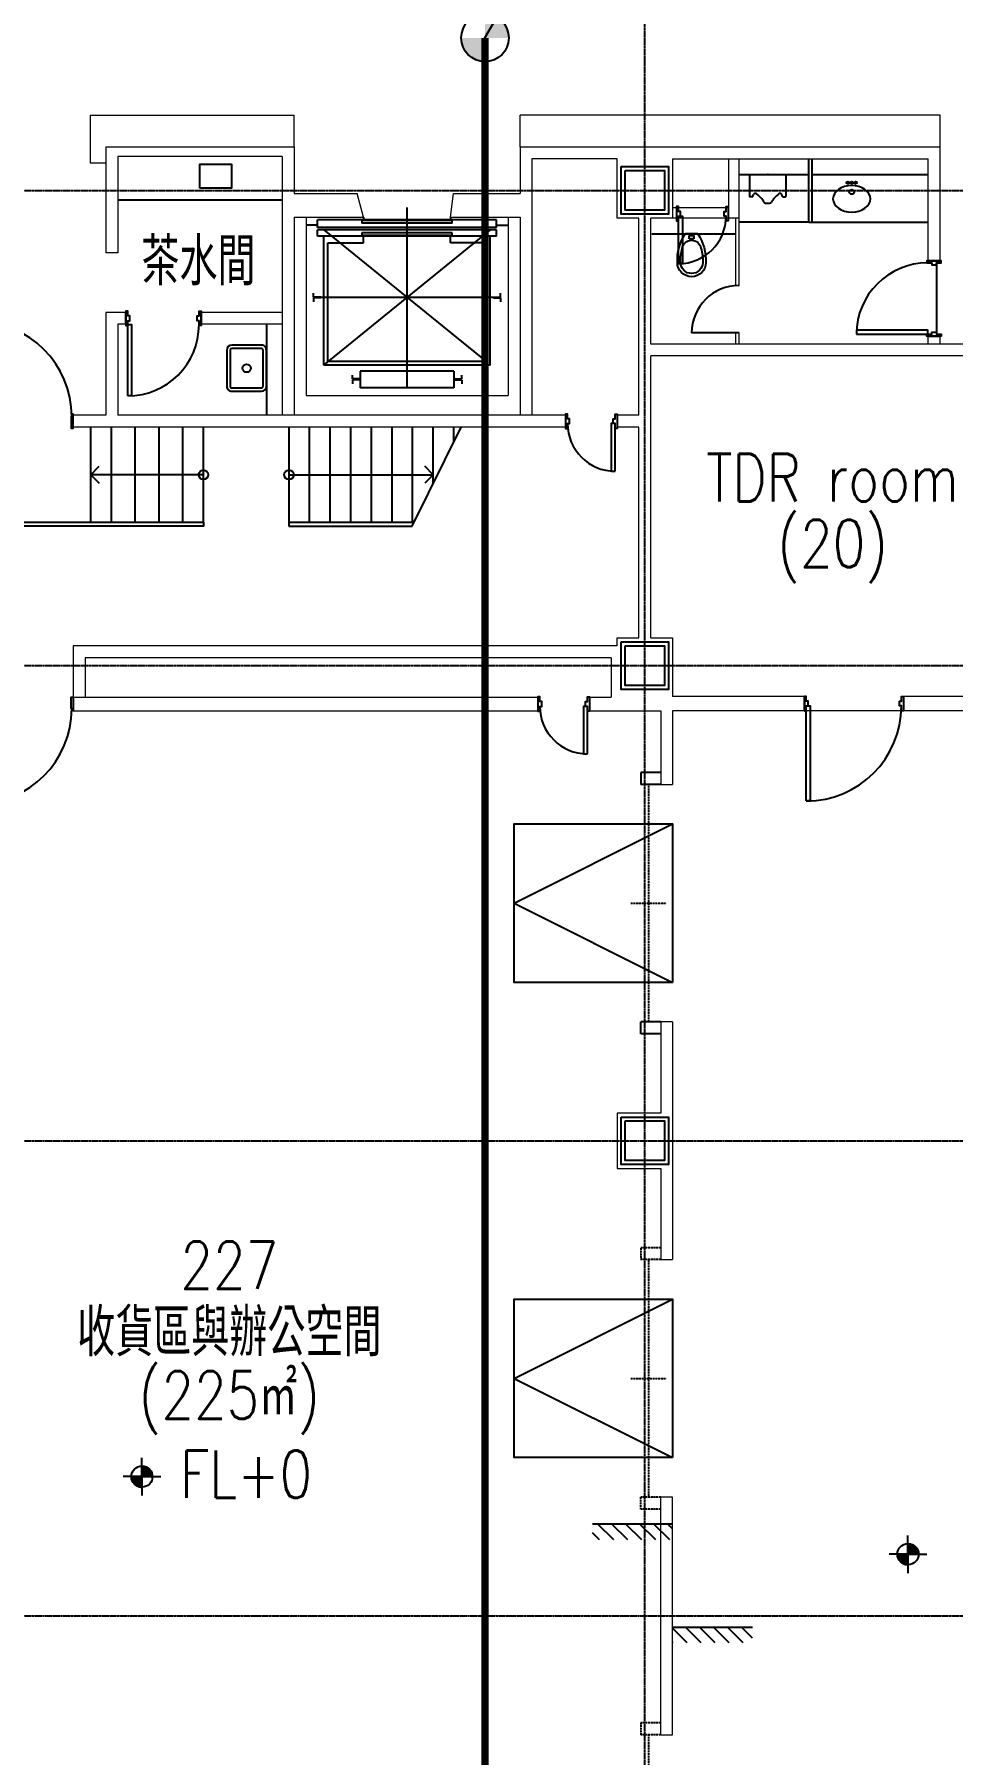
# Model space of a CAD drawing. Header units: millimetres. Extents: x -21841 to 195597, y -1659 to 112111.
# Drawn here: x 24490 to 25648, y 13775 to 15947 of the extents above; entities that cross this region are included whole.
import ezdxf
from ezdxf.enums import TextEntityAlignment as Align

# ---------------------------------------------------------------- set-up
doc = ezdxf.new("R2010")
doc.units = ezdxf.units.MM
doc.linetypes.add('X-N-FAB-L10$0$COL-CEN-LIN', pattern=[3.25, 2.5, -0.25, 0.25, -0.25])
doc.linetypes.add('X-N-FAB-L10$0$HIDDEN', pattern=[0.375, 0.25, -0.125])
for name, color, linetype in [('0-FMCS', 6, 'Continuous'), ('0-XREF', 7, 'Continuous'), ('188K-SM-07-F10-MECH-Nature Gas-Y2257103$0$0-NG', 1, 'Continuous'), ('188K-SM-07-F10-MECH-Nature Gas-Y2257103$0$H-OA-TXT', 53, 'Continuous'), ('X-N-FAB-L10$0$0-NC', 8, 'Continuous'), ('X-N-FAB-L10$0$0-ND', 8, 'Continuous'), ('X-N-FAB-L10$0$08', 8, 'Continuous'), ('X-N-FAB-L10$0$A-WALL-IN', 8, 'Continuous'), ('X-N-FAB-L10$0$CCL', 8, 'X-N-FAB-L10$0$COL-CEN-LIN'), ('X-N-FAB-L10$0$COL-S', 8, 'Continuous'), ('X-N-FAB-L10$0$DOOR', 8, 'Continuous'), ('X-N-FAB-L10$0$TXT-CODE', 8, 'Continuous')]:
    doc.layers.add(name, color=color, linetype=linetype)
doc.styles.add('X-N-FAB-L10$0$CHINA', font='simplex.shx', dxfattribs={"width": 0.75, "bigfont": 'chineset.shx'})
doc.styles.add('X-N-FAB-L10$0$COL-NUM', font='romanc')

# ---------------------------------------------------------------- blocks, each defined once
blk = doc.blocks.new('X-N-FAB-L10$0$CIR')
blk.add_circle((0, 14.07), 10.5)
blk = doc.blocks.new('X-N-FAB-L10')
at = {"color": 8}
for p, q in [((24612.181, 14125.94), (24625.514, 14125.94)), ((24612.182, 14125.84), (24625.514, 14125.84)), ((24612.184, 14125.74), (24625.514, 14125.74)), ((24612.186, 14125.64), (24625.514, 14125.64)), ((24612.19, 14125.54), (24625.514, 14125.54)), ((24612.194, 14125.44), (24625.514, 14125.44)), ((24612.198, 14125.34), (24625.514, 14125.34)), ((24612.204, 14125.24), (24625.514, 14125.24)), ((24612.21, 14125.14), (24625.514, 14125.14)), ((24612.217, 14125.04), (24625.514, 14125.04)), ((24612.225, 14124.94), (24625.514, 14124.94)), ((24612.234, 14124.84), (24625.514, 14124.84)), ((24612.243, 14124.74), (24625.514, 14124.74)), ((24612.253, 14124.64), (24625.514, 14124.64)), ((24612.264, 14124.54), (24625.514, 14124.54)), ((24612.276, 14124.44), (24625.514, 14124.44)), ((24612.288, 14124.34), (24625.514, 14124.34)), ((24612.301, 14124.24), (24625.514, 14124.24)), ((24612.315, 14124.14), (24625.514, 14124.14)), ((24612.33, 14124.04), (24625.514, 14124.04)), ((24612.346, 14123.94), (24625.514, 14123.94)), ((24612.362, 14123.84), (24625.514, 14123.84)), ((24612.379, 14123.74), (24625.514, 14123.74)), ((24612.397, 14123.64), (24625.514, 14123.64)), ((24612.415, 14123.54), (24625.514, 14123.54)), ((24612.435, 14123.44), (24625.514, 14123.44)), ((24612.455, 14123.34), (24625.514, 14123.34)), ((24612.476, 14123.24), (24625.514, 14123.24)), ((24612.498, 14123.14), (24625.514, 14123.14)), ((24612.52, 14123.04), (24625.514, 14123.04)), ((24612.544, 14122.94), (24625.514, 14122.94)), ((24612.568, 14122.84), (24625.514, 14122.84)), ((24612.593, 14122.74), (24625.514, 14122.74)), ((24612.619, 14122.64), (24625.514, 14122.64)), ((24612.646, 14122.54), (24625.514, 14122.54)), ((24612.673, 14122.44), (24625.514, 14122.44)), ((24612.702, 14122.34), (24625.514, 14122.34)), ((24612.731, 14122.24), (24625.514, 14122.24)), ((24612.761, 14122.14), (24625.514, 14122.14)), ((24612.792, 14122.04), (24625.514, 14122.04)), ((24612.824, 14121.94), (24625.514, 14121.94)), ((24612.857, 14121.84), (24625.514, 14121.84)), ((24612.89, 14121.74), (24625.514, 14121.74)), ((24612.925, 14121.64), (24625.514, 14121.64)), ((24612.96, 14121.54), (24625.514, 14121.54)), ((24612.996, 14121.44), (24625.514, 14121.44)), ((24613.033, 14121.34), (24625.514, 14121.34)), ((24613.071, 14121.24), (24625.514, 14121.24)), ((24613.11, 14121.14), (24625.514, 14121.14)), ((24613.15, 14121.04), (24625.514, 14121.04)), ((24613.191, 14120.94), (24625.514, 14120.94)), ((24613.233, 14120.84), (24625.514, 14120.84)), ((24613.276, 14120.74), (24625.514, 14120.74)), ((24613.319, 14120.64), (24625.514, 14120.64)), ((24613.364, 14120.54), (24625.514, 14120.54)), ((24613.41, 14120.44), (24625.514, 14120.44)), ((24613.456, 14120.34), (24625.514, 14120.34)), ((24613.504, 14120.24), (24625.514, 14120.24)), ((24613.553, 14120.14), (24625.514, 14120.14)), ((24613.603, 14120.04), (24625.514, 14120.04)), ((24613.654, 14119.94), (24625.514, 14119.94)), ((24613.705, 14119.84), (24625.514, 14119.84)), ((24613.758, 14119.74), (24625.514, 14119.74)), ((24613.813, 14119.64), (24625.514, 14119.64)), ((24613.868, 14119.54), (24625.514, 14119.54)), ((24613.924, 14119.44), (24625.514, 14119.44)), ((24613.981, 14119.34), (24625.514, 14119.34)), ((24614.04, 14119.24), (24625.514, 14119.24)), ((24614.1, 14119.14), (24625.514, 14119.14)), ((24614.161, 14119.04), (24625.514, 14119.04)), ((24614.223, 14118.94), (24625.514, 14118.94)), ((24614.286, 14118.84), (24625.514, 14118.84)), ((24614.351, 14118.74), (24625.514, 14118.74)), ((24614.417, 14118.64), (24625.514, 14118.64)), ((24614.484, 14118.54), (24625.514, 14118.54)), ((24614.553, 14118.44), (24625.514, 14118.44)), ((24614.623, 14118.34), (24625.514, 14118.34)), ((24614.694, 14118.24), (24625.514, 14118.24)), ((24614.767, 14118.14), (24625.514, 14118.14)), ((24614.841, 14118.04), (24625.514, 14118.04)), ((24614.917, 14117.94), (24625.514, 14117.94)), ((24614.994, 14117.84), (24625.514, 14117.84)), ((24615.073, 14117.74), (24625.514, 14117.74)), ((24625.514, 14139.34), (24626.336, 14139.34)), ((24625.514, 14139.24), (24627.338, 14139.24)), ((24625.514, 14139.14), (24627.955, 14139.14)), ((24625.514, 14139.04), (24628.441, 14139.04)), ((24625.514, 14138.94), (24628.855, 14138.94)), ((24625.514, 14138.84), (24629.22, 14138.84)), ((24625.514, 14138.74), (24629.549, 14138.74)), ((24625.514, 14138.64), (24629.852, 14138.64)), ((24625.514, 14138.54), (24630.132, 14138.54)), ((24625.514, 14138.44), (24630.394, 14138.44)), ((24625.514, 14138.34), (24630.641, 14138.34)), ((24625.514, 14138.24), (24630.875, 14138.24)), ((24625.514, 14138.14), (24631.097, 14138.14)), ((24625.514, 14138.04), (24631.309, 14138.04)), ((24625.514, 14137.94), (24631.512, 14137.94)), ((24625.514, 14137.84), (24631.706, 14137.84)), ((24625.514, 14137.74), (24631.894, 14137.74)), ((24625.514, 14137.64), (24632.074, 14137.64)), ((24625.514, 14137.54), (24632.248, 14137.54)), ((24625.514, 14137.44), (24632.416, 14137.44)), ((24625.514, 14137.34), (24632.578, 14137.34)), ((24625.514, 14137.24), (24632.736, 14137.24)), ((24625.514, 14137.14), (24632.889, 14137.14)), ((24625.514, 14137.04), (24633.037, 14137.04)), ((24625.514, 14136.94), (24633.182, 14136.94)), ((24625.514, 14136.84), (24633.322, 14136.84)), ((24625.514, 14136.74), (24633.458, 14136.74)), ((24625.514, 14136.64), (24633.591, 14136.64)), ((24625.514, 14136.54), (24633.721, 14136.54)), ((24625.514, 14136.44), (24633.848, 14136.44)), ((24625.514, 14136.34), (24633.971, 14136.34)), ((24625.514, 14136.24), (24634.091, 14136.24)), ((24625.514, 14136.14), (24634.209, 14136.14)), ((24625.514, 14136.04), (24634.324, 14136.04)), ((24625.514, 14135.94), (24634.436, 14135.94)), ((24625.514, 14135.84), (24634.546, 14135.84)), ((24625.514, 14135.74), (24634.653, 14135.74)), ((24625.514, 14135.64), (24634.758, 14135.64)), ((24625.514, 14135.54), (24634.861, 14135.54)), ((24625.514, 14135.44), (24634.962, 14135.44)), ((24625.514, 14135.34), (24635.06, 14135.34)), ((24625.514, 14135.24), (24635.157, 14135.24)), ((24625.514, 14135.14), (24635.251, 14135.14)), ((24625.514, 14135.04), (24635.344, 14135.04)), ((24625.514, 14134.94), (24635.435, 14134.94)), ((24625.514, 14134.84), (24635.524, 14134.84)), ((24625.514, 14134.74), (24635.611, 14134.74)), ((24625.514, 14134.64), (24635.696, 14134.64)), ((24625.514, 14134.54), (24635.78, 14134.54)), ((24625.514, 14134.44), (24635.862, 14134.44)), ((24625.514, 14134.34), (24635.942, 14134.34)), ((24625.514, 14134.24), (24636.021, 14134.24)), ((24625.514, 14134.14), (24636.099, 14134.14)), ((24625.514, 14134.04), (24636.174, 14134.04)), ((24625.514, 14133.94), (24636.249, 14133.94)), ((24625.514, 14133.84), (24636.322, 14133.84)), ((24625.514, 14133.74), (24636.393, 14133.74)), ((24625.514, 14133.64), (24636.464, 14133.64)), ((24625.514, 14133.54), (24636.532, 14133.54)), ((24625.514, 14133.44), (24636.6, 14133.44)), ((24625.514, 14133.34), (24636.666, 14133.34)), ((24625.514, 14133.24), (24636.731, 14133.24)), ((24625.514, 14133.14), (24636.794, 14133.14)), ((24625.514, 14133.04), (24636.857, 14133.04)), ((24625.514, 14132.94), (24636.918, 14132.94)), ((24625.514, 14132.84), (24636.978, 14132.84)), ((24625.514, 14132.74), (24637.037, 14132.74)), ((24625.514, 14132.64), (24637.094, 14132.64)), ((24625.514, 14132.54), (24637.151, 14132.54)), ((24625.514, 14132.44), (24637.206, 14132.44)), ((24625.514, 14132.34), (24637.261, 14132.34)), ((24625.514, 14132.24), (24637.314, 14132.24)), ((24625.514, 14132.14), (24637.366, 14132.14)), ((24625.514, 14132.04), (24637.417, 14132.04)), ((24625.514, 14131.94), (24637.467, 14131.94)), ((24625.514, 14131.84), (24637.516, 14131.84)), ((24625.514, 14131.74), (24637.564, 14131.74)), ((24625.514, 14131.64), (24637.61, 14131.64)), ((24625.514, 14131.54), (24637.656, 14131.54)), ((24625.514, 14131.44), (24637.701, 14131.44)), ((24625.514, 14131.34), (24637.745, 14131.34)), ((24625.514, 14131.24), (24637.788, 14131.24)), ((24625.514, 14131.14), (24637.83, 14131.14)), ((24625.514, 14131.04), (24637.871, 14131.04)), ((24625.514, 14130.94), (24637.911, 14130.94)), ((24625.514, 14130.84), (24637.95, 14130.84)), ((24625.514, 14130.74), (24637.988, 14130.74)), ((24625.514, 14130.64), (24638.026, 14130.64)), ((24625.514, 14130.54), (24638.062, 14130.54)), ((24625.514, 14130.44), (24638.097, 14130.44)), ((24625.514, 14130.34), (24638.132, 14130.34)), ((24625.514, 14130.24), (24638.166, 14130.24)), ((24625.514, 14130.14), (24638.199, 14130.14)), ((24625.514, 14130.04), (24638.23, 14130.04)), ((24625.514, 14129.94), (24638.262, 14129.94)), ((24625.514, 14129.84), (24638.292, 14129.84)), ((24625.514, 14129.74), (24638.321, 14129.74)), ((24625.514, 14129.64), (24638.35, 14129.64)), ((24625.514, 14129.54), (24638.377, 14129.54)), ((24625.514, 14129.44), (24638.404, 14129.44)), ((24625.514, 14129.34), (24638.43, 14129.34)), ((24625.514, 14129.24), (24638.455, 14129.24)), ((24625.514, 14129.14), (24638.48, 14129.14)), ((24625.514, 14129.04), (24638.503, 14129.04)), ((24625.514, 14128.94), (24638.526, 14128.94)), ((24625.514, 14128.84), (24638.548, 14128.84)), ((24625.514, 14128.74), (24638.569, 14128.74)), ((24625.514, 14128.64), (24638.59, 14128.64)), ((24625.514, 14128.54), (24638.609, 14128.54)), ((24625.514, 14128.44), (24638.628, 14128.44)), ((24625.514, 14128.34), (24638.646, 14128.34)), ((24625.514, 14128.24), (24638.663, 14128.24)), ((24625.514, 14128.14), (24638.679, 14128.14)), ((24625.514, 14128.04), (24638.695, 14128.04)), ((24625.514, 14127.94), (24638.71, 14127.94)), ((24625.514, 14127.84), (24638.724, 14127.84)), ((24625.514, 14127.74), (24638.737, 14127.74)), ((24625.514, 14127.64), (24638.75, 14127.64)), ((24625.514, 14127.54), (24638.762, 14127.54)), ((24625.514, 14127.44), (24638.773, 14127.44)), ((24625.514, 14127.34), (24638.783, 14127.34)), ((24625.514, 14127.24), (24638.792, 14127.24)), ((24625.514, 14127.14), (24638.801, 14127.14)), ((24625.514, 14127.04), (24638.809, 14127.04)), ((24625.514, 14126.94), (24638.816, 14126.94)), ((24625.514, 14126.84), (24638.823, 14126.84)), ((24625.514, 14126.74), (24638.828, 14126.74)), ((24625.514, 14126.64), (24638.833, 14126.64)), ((24625.514, 14126.54), (24638.837, 14126.54)), ((24625.514, 14126.44), (24638.841, 14126.44)), ((24625.514, 14126.34), (24638.844, 14126.34)), ((24625.514, 14126.24), (24638.845, 14126.24)), ((24625.514, 14126.14), (24638.847, 14126.14)), ((24625.514, 14126.04), (24638.847, 14126.04)), ((24615.153, 14117.64), (24625.514, 14117.64)), ((24615.235, 14117.54), (24625.514, 14117.54)), ((24615.318, 14117.44), (24625.514, 14117.44)), ((24615.403, 14117.34), (24625.514, 14117.34)), ((24615.49, 14117.24), (24625.514, 14117.24)), ((24615.579, 14117.14), (24625.514, 14117.14)), ((24615.669, 14117.04), (24625.514, 14117.04)), ((24615.761, 14116.94), (24625.514, 14116.94)), ((24615.855, 14116.84), (24625.514, 14116.84)), ((24615.952, 14116.74), (24625.514, 14116.74)), ((24616.05, 14116.64), (24625.514, 14116.64)), ((24616.15, 14116.54), (24625.514, 14116.54)), ((24616.253, 14116.44), (24625.514, 14116.44)), ((24616.357, 14116.34), (24625.514, 14116.34)), ((24616.464, 14116.24), (24625.514, 14116.24)), ((24616.574, 14116.14), (24625.514, 14116.14)), ((24616.686, 14116.04), (24625.514, 14116.04)), ((24616.8, 14115.94), (24625.514, 14115.94)), ((24616.917, 14115.84), (24625.514, 14115.84)), ((24617.037, 14115.74), (24625.514, 14115.74)), ((24617.16, 14115.64), (24625.514, 14115.64)), ((24617.286, 14115.54), (24625.514, 14115.54)), ((24617.415, 14115.44), (24625.514, 14115.44)), ((24617.548, 14115.34), (24625.514, 14115.34)), ((24617.684, 14115.24), (24625.514, 14115.24)), ((24617.823, 14115.14), (24625.514, 14115.14)), ((24617.967, 14115.04), (24625.514, 14115.04)), ((24618.115, 14114.94), (24625.514, 14114.94)), ((24618.267, 14114.84), (24625.514, 14114.84)), ((24618.424, 14114.74), (24625.514, 14114.74)), ((24618.586, 14114.64), (24625.514, 14114.64)), ((24618.753, 14114.54), (24625.514, 14114.54)), ((24618.926, 14114.44), (24625.514, 14114.44)), ((24619.105, 14114.34), (24625.514, 14114.34)), ((24619.291, 14114.24), (24625.514, 14114.24)), ((24619.484, 14114.14), (24625.514, 14114.14)), ((24619.685, 14114.04), (24625.514, 14114.04)), ((24619.896, 14113.94), (24625.514, 14113.94)), ((24620.116, 14113.84), (24625.514, 14113.84)), ((24620.348, 14113.74), (24625.514, 14113.74)), ((24620.593, 14113.64), (24625.514, 14113.64)), ((24620.853, 14113.54), (24625.514, 14113.54)), ((24621.13, 14113.44), (24625.514, 14113.44)), ((24621.428, 14113.34), (24625.514, 14113.34)), ((24621.753, 14113.24), (24625.514, 14113.24)), ((24622.112, 14113.14), (24625.514, 14113.14)), ((24622.516, 14113.04), (24625.514, 14113.04)), ((24622.989, 14112.94), (24625.514, 14112.94)), ((24623.578, 14112.84), (24625.514, 14112.84)), ((24624.465, 14112.74), (24625.514, 14112.74)), ((25592.025, 14041.34), (25592.847, 14041.34)), ((25592.025, 14041.24), (25593.849, 14041.24)), ((25592.025, 14041.14), (25594.466, 14041.14)), ((25592.025, 14041.04), (25594.953, 14041.04)), ((25592.025, 14040.94), (25595.366, 14040.94)), ((25592.025, 14040.84), (25595.731, 14040.84)), ((25592.025, 14040.74), (25596.061, 14040.74)), ((25592.025, 14040.64), (25596.363, 14040.64)), ((25592.025, 14040.54), (25596.644, 14040.54)), ((25592.025, 14040.44), (25596.906, 14040.44)), ((25592.025, 14040.34), (25597.153, 14040.34)), ((25592.025, 14040.24), (25597.387, 14040.24)), ((25592.025, 14040.14), (25597.609, 14040.14)), ((25592.025, 14040.04), (25597.821, 14040.04)), ((25592.025, 14039.94), (25598.023, 14039.94)), ((25592.025, 14039.84), (25598.218, 14039.84)), ((25592.025, 14039.74), (25598.405, 14039.74)), ((25592.025, 14039.64), (25598.585, 14039.64)), ((25592.025, 14039.54), (25598.759, 14039.54)), ((25592.025, 14039.44), (25598.927, 14039.44)), ((25592.025, 14039.34), (25599.09, 14039.34)), ((25592.025, 14039.24), (25599.247, 14039.24)), ((25592.025, 14039.14), (25599.4, 14039.14)), ((25592.025, 14039.04), (25599.549, 14039.04)), ((25592.025, 14038.94), (25599.693, 14038.94)), ((25592.025, 14038.84), (25599.833, 14038.84)), ((25592.025, 14038.74), (25599.97, 14038.74)), ((25592.025, 14038.64), (25600.103, 14038.64)), ((25592.025, 14038.54), (25600.233, 14038.54)), ((25592.025, 14038.44), (25600.359, 14038.44)), ((25592.025, 14038.34), (25600.482, 14038.34)), ((25592.025, 14038.24), (25600.603, 14038.24)), ((25592.025, 14038.14), (25600.721, 14038.14)), ((25592.025, 14038.04), (25600.835, 14038.04)), ((25592.025, 14037.94), (25600.948, 14037.94)), ((25592.025, 14037.84), (25601.058, 14037.84)), ((25592.025, 14037.74), (25601.165, 14037.74)), ((25592.025, 14037.64), (25601.27, 14037.64)), ((25592.025, 14037.54), (25601.373, 14037.54)), ((25592.025, 14037.44), (25601.473, 14037.44)), ((25592.025, 14037.34), (25601.572, 14037.34)), ((25592.025, 14037.24), (25601.669, 14037.24)), ((25592.025, 14037.14), (25601.763, 14037.14)), ((25592.025, 14037.04), (25601.856, 14037.04)), ((25592.025, 14036.94), (25601.946, 14036.94)), ((25592.025, 14036.84), (25602.035, 14036.84)), ((25592.025, 14036.74), (25602.122, 14036.74)), ((25592.025, 14036.64), (25602.208, 14036.64)), ((25592.025, 14036.54), (25602.291, 14036.54)), ((25592.025, 14036.44), (25602.373, 14036.44)), ((25592.025, 14036.34), (25602.454, 14036.34)), ((25592.025, 14036.24), (25602.533, 14036.24)), ((25592.025, 14036.14), (25602.61, 14036.14)), ((25592.025, 14036.04), (25602.686, 14036.04)), ((25592.025, 14035.94), (25602.76, 14035.94)), ((25592.025, 14035.84), (25602.833, 14035.84)), ((25592.025, 14035.74), (25602.905, 14035.74)), ((25592.025, 14035.64), (25602.975, 14035.64)), ((25592.025, 14035.54), (25603.044, 14035.54)), ((25592.025, 14035.44), (25603.111, 14035.44)), ((25592.025, 14035.34), (25603.178, 14035.34)), ((25592.025, 14035.24), (25603.242, 14035.24)), ((25592.025, 14035.14), (25603.306, 14035.14)), ((25592.025, 14035.04), (25603.368, 14035.04)), ((25592.025, 14034.94), (25603.43, 14034.94)), ((25592.025, 14034.84), (25603.49, 14034.84)), ((25592.025, 14034.74), (25603.548, 14034.74)), ((25592.025, 14034.64), (25603.606, 14034.64)), ((25592.025, 14034.54), (25603.663, 14034.54)), ((25592.025, 14034.44), (25603.718, 14034.44)), ((25592.025, 14034.34), (25603.772, 14034.34)), ((25592.025, 14034.24), (25603.825, 14034.24)), ((25592.025, 14034.14), (25603.877, 14034.14)), ((25592.025, 14034.04), (25603.928, 14034.04)), ((25592.025, 14033.94), (25603.978, 14033.94)), ((25592.025, 14033.84), (25604.027, 14033.84)), ((25592.025, 14033.74), (25604.075, 14033.74)), ((25592.025, 14033.64), (25604.122, 14033.64)), ((25592.025, 14033.54), (25604.168, 14033.54)), ((25592.025, 14033.44), (25604.213, 14033.44)), ((25592.025, 14033.34), (25604.257, 14033.34)), ((25592.025, 14033.24), (25604.299, 14033.24)), ((25592.025, 14033.14), (25604.341, 14033.14)), ((25592.025, 14033.04), (25604.382, 14033.04)), ((25592.025, 14032.94), (25604.422, 14032.94)), ((25592.025, 14032.84), (25604.462, 14032.84)), ((25592.025, 14032.74), (25604.5, 14032.74)), ((25592.025, 14032.64), (25604.537, 14032.64)), ((25592.025, 14032.54), (25604.573, 14032.54)), ((25592.025, 14032.44), (25604.609, 14032.44)), ((25592.025, 14032.34), (25604.644, 14032.34)), ((25592.025, 14032.24), (25604.677, 14032.24)), ((25592.025, 14032.14), (25604.71, 14032.14)), ((25592.025, 14032.04), (25604.742, 14032.04)), ((25592.025, 14031.94), (25604.773, 14031.94)), ((25592.025, 14031.84), (25604.803, 14031.84)), ((25592.025, 14031.74), (25604.833, 14031.74)), ((25592.025, 14031.64), (25604.861, 14031.64)), ((25592.025, 14031.54), (25604.889, 14031.54)), ((25592.025, 14031.44), (25604.916, 14031.44)), ((25592.025, 14031.34), (25604.942, 14031.34)), ((25592.025, 14031.24), (25604.967, 14031.24)), ((25592.025, 14031.14), (25604.991, 14031.14)), ((25592.025, 14031.04), (25605.015, 14031.04)), ((25592.025, 14030.94), (25605.038, 14030.94)), ((25592.025, 14030.84), (25605.06, 14030.84)), ((25578.692, 14027.94), (25592.025, 14027.94)), ((25578.693, 14027.84), (25592.025, 14027.84)), ((25578.695, 14027.74), (25592.025, 14027.74)), ((25578.698, 14027.64), (25592.025, 14027.64)), ((25578.701, 14027.54), (25592.025, 14027.54)), ((25578.705, 14027.44), (25592.025, 14027.44)), ((25578.71, 14027.34), (25592.025, 14027.34)), ((25578.716, 14027.24), (25592.025, 14027.24)), ((25578.722, 14027.14), (25592.025, 14027.14)), ((25578.729, 14027.04), (25592.025, 14027.04)), ((25578.737, 14026.94), (25592.025, 14026.94)), ((25578.745, 14026.84), (25592.025, 14026.84)), ((25578.755, 14026.74), (25592.025, 14026.74)), ((25578.765, 14026.64), (25592.025, 14026.64)), ((25578.776, 14026.54), (25592.025, 14026.54)), ((25578.787, 14026.44), (25592.025, 14026.44)), ((25578.8, 14026.34), (25592.025, 14026.34)), ((25578.813, 14026.24), (25592.025, 14026.24)), ((25578.827, 14026.14), (25592.025, 14026.14)), ((25578.842, 14026.04), (25592.025, 14026.04)), ((25578.857, 14025.94), (25592.025, 14025.94)), ((25578.873, 14025.84), (25592.025, 14025.84)), ((25578.89, 14025.74), (25592.025, 14025.74)), ((25578.908, 14025.64), (25592.025, 14025.64)), ((25578.927, 14025.54), (25592.025, 14025.54)), ((25578.946, 14025.44), (25592.025, 14025.44)), ((25578.967, 14025.34), (25592.025, 14025.34)), ((25578.988, 14025.24), (25592.025, 14025.24)), ((25579.009, 14025.14), (25592.025, 14025.14)), ((25579.032, 14025.04), (25592.025, 14025.04)), ((25579.055, 14024.94), (25592.025, 14024.94)), ((25579.08, 14024.84), (25592.025, 14024.84)), ((25579.105, 14024.74), (25592.025, 14024.74)), ((25579.131, 14024.64), (25592.025, 14024.64)), ((25579.157, 14024.54), (25592.025, 14024.54)), ((25579.185, 14024.44), (25592.025, 14024.44)), ((25579.213, 14024.34), (25592.025, 14024.34)), ((25579.243, 14024.24), (25592.025, 14024.24)), ((25579.273, 14024.14), (25592.025, 14024.14)), ((25579.304, 14024.04), (25592.025, 14024.04)), ((25579.335, 14023.94), (25592.025, 14023.94)), ((25579.368, 14023.84), (25592.025, 14023.84)), ((25579.402, 14023.74), (25592.025, 14023.74)), ((25579.436, 14023.64), (25592.025, 14023.64)), ((25579.471, 14023.54), (25592.025, 14023.54)), ((25579.508, 14023.44), (25592.025, 14023.44)), ((25579.545, 14023.34), (25592.025, 14023.34)), ((25579.583, 14023.24), (25592.025, 14023.24)), ((25579.622, 14023.14), (25592.025, 14023.14)), ((25579.662, 14023.04), (25592.025, 14023.04)), ((25579.703, 14022.94), (25592.025, 14022.94)), ((25579.744, 14022.84), (25592.025, 14022.84)), ((25579.787, 14022.74), (25592.025, 14022.74)), ((25579.831, 14022.64), (25592.025, 14022.64)), ((25579.876, 14022.54), (25592.025, 14022.54)), ((25579.921, 14022.44), (25592.025, 14022.44)), ((25579.968, 14022.34), (25592.025, 14022.34)), ((25580.016, 14022.24), (25592.025, 14022.24)), ((25580.064, 14022.14), (25592.025, 14022.14)), ((25580.114, 14022.04), (25592.025, 14022.04)), ((25580.165, 14021.94), (25592.025, 14021.94)), ((25580.217, 14021.84), (25592.025, 14021.84)), ((25580.27, 14021.74), (25592.025, 14021.74)), ((25580.324, 14021.64), (25592.025, 14021.64)), ((25580.379, 14021.54), (25592.025, 14021.54)), ((25580.436, 14021.44), (25592.025, 14021.44)), ((25580.493, 14021.34), (25592.025, 14021.34)), ((25580.552, 14021.24), (25592.025, 14021.24)), ((25580.611, 14021.14), (25592.025, 14021.14)), ((25580.672, 14021.04), (25592.025, 14021.04)), ((25580.735, 14020.94), (25592.025, 14020.94)), ((25580.798, 14020.84), (25592.025, 14020.84)), ((25580.863, 14020.74), (25592.025, 14020.74)), ((25580.929, 14020.64), (25592.025, 14020.64)), ((25580.996, 14020.54), (25592.025, 14020.54)), ((25581.065, 14020.44), (25592.025, 14020.44)), ((25581.134, 14020.34), (25592.025, 14020.34)), ((25581.206, 14020.24), (25592.025, 14020.24)), ((25581.279, 14020.14), (25592.025, 14020.14)), ((25581.353, 14020.04), (25592.025, 14020.04)), ((25581.428, 14019.94), (25592.025, 14019.94)), ((25581.505, 14019.84), (25592.025, 14019.84)), ((25581.584, 14019.74), (25592.025, 14019.74)), ((25581.664, 14019.64), (25592.025, 14019.64)), ((25581.746, 14019.54), (25592.025, 14019.54)), ((25581.83, 14019.44), (25592.025, 14019.44)), ((25581.915, 14019.34), (25592.025, 14019.34)), ((25582.001, 14019.24), (25592.025, 14019.24)), ((25582.09, 14019.14), (25592.025, 14019.14)), ((25582.18, 14019.04), (25592.025, 14019.04)), ((25582.273, 14018.94), (25592.025, 14018.94)), ((25582.367, 14018.84), (25592.025, 14018.84)), ((25582.463, 14018.74), (25592.025, 14018.74)), ((25582.561, 14018.64), (25592.025, 14018.64)), ((25582.662, 14018.54), (25592.025, 14018.54)), ((25582.764, 14018.44), (25592.025, 14018.44)), ((25582.869, 14018.34), (25592.025, 14018.34)), ((25582.976, 14018.24), (25592.025, 14018.24)), ((25583.085, 14018.14), (25592.025, 14018.14)), ((25583.197, 14018.04), (25592.025, 14018.04)), ((25583.312, 14017.94), (25592.025, 14017.94)), ((25583.429, 14017.84), (25592.025, 14017.84)), ((25583.549, 14017.74), (25592.025, 14017.74)), ((25583.672, 14017.64), (25592.025, 14017.64)), ((25583.798, 14017.54), (25592.025, 14017.54)), ((25583.927, 14017.44), (25592.025, 14017.44)), ((25584.059, 14017.34), (25592.025, 14017.34)), ((25584.195, 14017.24), (25592.025, 14017.24)), ((25584.335, 14017.14), (25592.025, 14017.14)), ((25584.479, 14017.04), (25592.025, 14017.04)), ((25584.626, 14016.94), (25592.025, 14016.94)), ((25584.779, 14016.84), (25592.025, 14016.84)), ((25584.935, 14016.74), (25592.025, 14016.74)), ((25585.097, 14016.64), (25592.025, 14016.64)), ((25585.264, 14016.54), (25592.025, 14016.54)), ((25585.437, 14016.44), (25592.025, 14016.44)), ((25585.616, 14016.34), (25592.025, 14016.34)), ((25585.802, 14016.24), (25592.025, 14016.24)), ((25585.996, 14016.14), (25592.025, 14016.14)), ((25586.197, 14016.04), (25592.025, 14016.04)), ((25586.407, 14015.94), (25592.025, 14015.94)), ((25586.628, 14015.84), (25592.025, 14015.84)), ((25586.86, 14015.74), (25592.025, 14015.74)), ((25587.104, 14015.64), (25592.025, 14015.64)), ((25587.364, 14015.54), (25592.025, 14015.54)), ((25587.641, 14015.44), (25592.025, 14015.44)), ((25587.94, 14015.34), (25592.025, 14015.34)), ((25588.265, 14015.24), (25592.025, 14015.24)), ((25588.623, 14015.14), (25592.025, 14015.14)), ((25589.028, 14015.04), (25592.025, 14015.04)), ((25589.5, 14014.94), (25592.025, 14014.94)), ((25590.089, 14014.84), (25592.025, 14014.84)), ((25590.977, 14014.74), (25592.025, 14014.74)), ((25592.025, 14030.74), (25605.081, 14030.74)), ((25592.025, 14030.64), (25605.101, 14030.64)), ((25592.025, 14030.54), (25605.121, 14030.54)), ((25592.025, 14030.44), (25605.139, 14030.44)), ((25592.025, 14030.34), (25605.157, 14030.34)), ((25592.025, 14030.24), (25605.175, 14030.24)), ((25592.025, 14030.14), (25605.191, 14030.14)), ((25592.025, 14030.04), (25605.207, 14030.04)), ((25592.025, 14029.94), (25605.221, 14029.94)), ((25592.025, 14029.84), (25605.236, 14029.84)), ((25592.025, 14029.74), (25605.249, 14029.74)), ((25592.025, 14029.64), (25605.261, 14029.64)), ((25592.025, 14029.54), (25605.273, 14029.54)), ((25592.025, 14029.44), (25605.284, 14029.44)), ((25592.025, 14029.34), (25605.294, 14029.34)), ((25592.025, 14029.24), (25605.304, 14029.24)), ((25592.025, 14029.14), (25605.313, 14029.14)), ((25592.025, 14029.04), (25605.321, 14029.04)), ((25592.025, 14028.94), (25605.328, 14028.94)), ((25592.025, 14028.84), (25605.334, 14028.84)), ((25592.025, 14028.74), (25605.34, 14028.74)), ((25592.025, 14028.64), (25605.345, 14028.64)), ((25592.025, 14028.54), (25605.349, 14028.54)), ((25592.025, 14028.44), (25605.352, 14028.44)), ((25592.025, 14028.34), (25605.355, 14028.34)), ((25592.025, 14028.24), (25605.357, 14028.24)), ((25592.025, 14028.14), (25605.358, 14028.14)), ((25592.025, 14028.04), (25605.359, 14028.04))]:
    blk.add_line(p, q, dxfattribs=at)
at = {"layer": 'X-N-FAB-L10$0$08', "color": 8}
for p, q in [((25379, 15770), (25467, 15770)), ((25392, 15770), (25392, 15742.5)), ((25392, 15770), (25438, 15770)), ((25438, 15770), (25438, 15742.5)), ((25467, 15710), (25467, 15790)), ((25471, 15710), (25471, 15790)), ((25471, 15770), (25617.5, 15770)), ((24595, 15738), (24802.5, 15738)), ((24960, 15500.9), (24960, 15728.5)), ((25300, 15728), (25300, 15715)), ((25365, 15727.9), (25365, 15714.9)), ((25395.679, 15742), (25392.5, 15742)), ((25396.134, 15742.292), (25397.286, 15744.806)), ((25412.036, 15734), (25417.964, 15734)), ((25433.866, 15742.292), (25432.708, 15744.82)), ((25434.321, 15742), (25437.5, 15742)), ((24847, 15706), (24832.5, 15706)), ((25073, 15713), (24847, 15713)), ((24847, 15703), (24847, 15713)), ((25017, 15712), (24903, 15712)), ((24903, 15712), (24903, 15708.5)), ((25017, 15708.5), (24903, 15708.5)), ((24905, 15716), (24905, 15713)), ((25015, 15716), (25015, 15713)), ((25017, 15708.5), (25017, 15712)), ((25073, 15703), (25073, 15713)), ((25073, 15706), (25087.5, 15706)), ((25467, 15710), (25379, 15710)), ((25467, 15710), (25617.5, 15710)), ((25073, 15703), (24847, 15703)), ((25073, 15700), (24847, 15700)), ((24847, 15692), (24847, 15700)), ((25073, 15692), (24847, 15692)), ((24855, 15529.4), (25065.427, 15700)), ((24855, 15700), (25060, 15533.8)), ((24855, 15529.4), (24855, 15692)), ((24860, 15533.8), (24860, 15683.8)), ((24860, 15683.8), (24905, 15683.8)), ((25017, 15696.5), (24903, 15696.5)), ((24903, 15696.5), (24903, 15693)), ((25017, 15693), (24903, 15693)), ((24905, 15683.8), (24905, 15692)), ((25015, 15683.8), (25015, 15692)), ((25060, 15683.8), (25015, 15683.8)), ((25017, 15693), (25017, 15696.5)), ((25060, 15533.8), (25060, 15683.8)), ((25065, 15529.4), (25065, 15692)), ((25073, 15692), (25073, 15700)), ((25269, 15695), (25375, 15695)), ((25327, 15695), (25311, 15695)), ((25316, 15689), (25316, 15693)), ((25316, 15693), (25322, 15693)), ((25322, 15689), (25316, 15689)), ((25322, 15693), (25322, 15689)), ((24842, 15615.2), (24842, 15620.2)), ((25078, 15615.2), (25078, 15620.2)), ((24851, 15615.2), (24842, 15615.2)), ((24851, 15614.2), (24842, 15614.2)), ((24842, 15614.2), (24842, 15609.2)), ((24851, 15614.2), (24851, 15615.2)), ((25069, 15614.7), (24851, 15614.7)), ((25069, 15615.2), (25078, 15615.2)), ((25069, 15614.2), (25069, 15615.2)), ((25069, 15614.2), (25078, 15614.2)), ((25078, 15614.2), (25078, 15609.2)), ((24782.5, 15581), (24782.5, 15466)), ((24776.26, 15554.62), (24738.82, 15554.62)), ((24732.58, 15548.38), (24732.58, 15502.62)), ((24736.74, 15548.38), (24736.74, 15502.62)), ((24776.26, 15550.46), (24738.82, 15550.46)), ((24778.34, 15502.62), (24778.34, 15548.38)), ((24782.5, 15502.62), (24782.5, 15548.38)), ((25060, 15533.8), (24860, 15533.8)), ((25065, 15529.4), (24855, 15529.4)), ((24891, 15511.9), (24891, 15516.9)), ((24900, 15511.9), (24891, 15511.9)), ((24891, 15510.9), (24891, 15505.9)), ((24900, 15510.9), (24891, 15510.9)), ((24900, 15510.9), (24900, 15511.9)), ((25019, 15521.9), (24901, 15521.9)), ((24901, 15521.9), (24901, 15500.9)), ((25019, 15521.9), (25019, 15500.9)), ((25020, 15510.9), (25020, 15511.9)), ((25020, 15511.9), (25029, 15511.9)), ((25020, 15510.9), (25029, 15510.9)), ((25029, 15511.9), (25029, 15516.9)), ((25029, 15510.9), (25029, 15505.9)), ((24738.82, 15500.54), (24776.26, 15500.54)), ((24738.82, 15496.38), (24776.26, 15496.38)), ((25019, 15500.9), (24901, 15500.9)), ((24561, 15331), (24561, 15451)), ((24587, 15331), (24587, 15451)), ((24617, 15331), (24617, 15451)), ((24647, 15331), (24647, 15451)), ((24677, 15331), (24677, 15451)), ((24703, 15331), (24703, 15451)), ((24811, 15451), (24811, 15326)), ((24837, 15331), (24837, 15451)), ((24863, 15331), (24863, 15451)), ((24889, 15331), (24889, 15451)), ((24915, 15331), (24915, 15451)), ((24941, 15331), (24941, 15451)), ((24966.5, 15326), (25028.161, 15451)), ((24967, 15331), (24967, 15451)), ((24993, 15379.721), (24993, 15451)), ((25019, 15432.428), (25019, 15451)), ((24561, 15391), (24571.607, 15401.607)), ((24993, 15391), (24982.393, 15401.607)), ((24703, 15391), (24561, 15391)), ((24561, 15391), (24571.607, 15380.393)), ((24811, 15391), (24993, 15391)), ((24993, 15391), (24982.393, 15380.393)), ((24811, 15331), (24968.966, 15331)), ((24811, 15326), (24966.5, 15326)), ((25095, 14850), (25295, 14950)), ((25095, 14850), (25295, 14750)), ((25095, 14250), (25295, 14350)), ((25095, 14250), (25295, 14150)), ((25295, 14066.086), (25193.953, 14066.086)), ((25203, 14046.086), (25193.953, 14055.133)), ((25220.678, 14046.086), (25200.678, 14066.086)), ((25238.355, 14046.086), (25218.355, 14066.086)), ((25256.033, 14046.086), (25236.033, 14066.086)), ((25273.711, 14046.086), (25253.711, 14066.086)), ((25291.388, 14046.086), (25271.388, 14066.086)), ((25295, 14060.152), (25289.066, 14066.086)), ((25295, 13936.086), (25396.047, 13936.086)), ((25313.496, 13916.086), (25295, 13934.582)), ((25331.174, 13916.086), (25311.174, 13936.086)), ((25348.851, 13916.086), (25328.851, 13936.086)), ((25366.529, 13916.086), (25346.529, 13936.086)), ((25384.207, 13916.086), (25364.207, 13936.086)), ((25396.047, 13921.924), (25381.884, 13936.086)), ((25295.818, 13916.086), (25295, 13916.905))]:
    blk.add_line(p, q, dxfattribs=at)
for points in [[(24698.5, 15753), (24698.5, 15783), (24738.5, 15783), (24738.5, 15753)], [(24405, 15331), (24703, 15331), (24703, 15326), (24405, 15326), (24405, 15331)], [(25295, 14750), (25095, 14750), (25095, 14950), (25295, 14950)], [(25295, 14150), (25095, 14150), (25095, 14350), (25295, 14350)]]:
    blk.add_lwpolyline(points, close=True, dxfattribs=at)
for centre, radius in [((25415, 15770), 0.2), ((24703, 15391), 6), ((24811, 15391), 6)]:
    blk.add_circle(centre, radius, dxfattribs=at)
for centre, radius, start, end in [((25392.5, 15742.5), 0.5, 180, 270), ((25395.679, 15742.5), 0.5, 270, 335.373), ((25399.465, 15743.801), 2.4, 51.2869, 155.374), ((25373.135, 15710.95), 44.5, 32.2557, 51.2871), ((25412.036, 15735.5), 1.5, 212.255, 270), ((25417.964, 15735.5), 1.5, 270, 327.745), ((25456.865, 15710.95), 44.5, 128.713, 147.744), ((25430.535, 15743.801), 2.4, 24.6257, 128.713), ((25434.321, 15742.5), 0.5, 204.627, 270), ((25437.5, 15742.5), 0.5, 270, 0)]:
    blk.add_arc(centre, radius, start, end, dxfattribs=at)
for centre, major_axis in [((25515.965, 15759.754), (-1.004, 1.004)), ((25521, 15748.102), (-2.133, 2.133)), ((25520.965, 15759.754), (1.066, 1.066)), ((25525.965, 15759.754), (-1.004, 1.004)), ((24757.54, 15525.5), (3.677, 3.677))]:
    blk.add_ellipse(centre, major_axis=major_axis, ratio=1, dxfattribs=at)
at = {"layer": 'X-N-FAB-L10$0$08', "color": 8, "extrusion": (0, 0, -1)}
for centre, major_axis, start_param, end_param in [((25362.667, 15661.259), (9.228, 61.014), 4.52566553, 5.14079975), ((25319, 15674.975), (-8.503, 8.503), 5.66698019, 8.47018675), ((25275.333, 15661.259), (-43.634, 43.634), 1.77768053, 2.39281475), ((25362.667, 15661.259), (2.245, 57.664), 4.63685269, 4.94973893), ((25275.333, 15661.259), (-40.806, 40.806), 2.07992851, 2.39281475), ((25319, 15659), (-12.728, 12.728), 2.35619449, 5.49778714), ((25319, 15659), (-9.899, 9.899), 2.35619449, 5.49778714)]:
    blk.add_ellipse(centre, major_axis=major_axis, ratio=1, start_param=start_param, end_param=end_param, dxfattribs=at)
at = {"layer": 'X-N-FAB-L10$0$08', "color": 8}
for centre, major_axis, start_param, end_param in [((24738.82, 15548.38), (-4.412, 4.412), -0.78539816, 0.78539816), ((24776.26, 15548.38), (4.412, 4.412), 5.49778714, 7.06858347), ((24738.82, 15548.38), (-1.471, 1.471), -0.78539816, 0.78539816), ((24776.26, 15548.38), (1.471, 1.471), 5.49778714, 7.06858347), ((24738.82, 15502.62), (4.412, 4.412), 2.35619449, 3.92699082), ((24738.82, 15502.62), (-1.471, 1.471), 0.78539816, 2.35619449), ((24776.26, 15502.62), (1.471, 1.471), 3.92699082, 5.49778714), ((24776.26, 15502.62), (4.412, 4.412), 3.92699082, 5.49778714)]:
    blk.add_ellipse(centre, major_axis=major_axis, ratio=1, start_param=start_param, end_param=end_param, dxfattribs=at)
blk.add_point((25415, 15770), dxfattribs=at)
at = {"layer": 'X-N-FAB-L10$0$A-WALL-IN', "color": 8, "lineweight": 0}
for p, q in [((24560, 15845), (24817.5, 15845)), ((24560, 15845), (24560, 15785)), ((24817.5, 15805), (24817.5, 15845)), ((25632.5, 15845), (25102.5, 15845)), ((25102.5, 15805), (25102.5, 15845)), ((25632.5, 15805), (25632.5, 15845)), ((24580, 15805), (24817.5, 15805)), ((24580, 15805), (24580, 15671)), ((24802.5, 15793), (24595, 15793)), ((24595, 15793), (24595, 15671)), ((24802.5, 15793), (24802.5, 15466)), ((24817.5, 15805), (24817.5, 15746)), ((25102.5, 15805), (25632.5, 15805)), ((25102.5, 15805), (25102.5, 15746)), ((25632.5, 15661), (25632.5, 15805)), ((24560, 15785), (24580, 15785)), ((25117.5, 15790), (25117.5, 15466)), ((25225, 15790), (25117.5, 15790)), ((25225, 15715), (25225, 15790)), ((25295, 15790), (25295, 15715)), ((25295, 15790), (25617.5, 15790)), ((25366, 15728), (25366, 15790)), ((25379, 15715), (25379, 15790)), ((25617.5, 15661), (25617.5, 15790)), ((24817.5, 15746), (24896.962, 15746)), ((24905, 15716), (24896.962, 15746)), ((25015, 15716), (25018.75, 15746)), ((25018.75, 15746), (25102.5, 15746)), ((25366, 15728), (25295, 15728)), ((24817.5, 15716), (24817.5, 15466)), ((24817.5, 15716), (24905, 15716)), ((24832.5, 15716), (24832.5, 15491)), ((25015, 15716), (25102.5, 15716)), ((25087.5, 15716), (25087.5, 15491)), ((25102.5, 15716), (25102.5, 15466)), ((25252.5, 15715), (25225, 15715)), ((25252.5, 15466), (25252.5, 15715)), ((25295, 15715), (25267.5, 15715)), ((25267.5, 15556), (25267.5, 15715)), ((25379, 15715), (25295, 15715)), ((25375, 15629.866), (25375, 15715)), ((25379, 15630), (25379, 15715)), ((24595, 15671), (24580, 15671)), ((24580, 15596), (24580, 15466)), ((24605, 15596), (24580, 15596)), ((24802.5, 15596), (24700, 15596)), ((24595, 15581), (24595, 15466)), ((24605, 15581), (24595, 15581)), ((24802.5, 15581), (24700, 15581)), ((25752.5, 15556), (25267.5, 15556)), ((25375, 15556), (25375, 15570)), ((25379, 15556), (25379, 15570)), ((25617.5, 15556), (25617.5, 15566)), ((25632.5, 15556), (25632.5, 15566)), ((25267.5, 15185), (25267.5, 15541)), ((25752.5, 15541), (25267.5, 15541)), ((24832.5, 15491), (25087.5, 15491)), ((24580, 15466), (24538.903, 15466)), ((25160, 15466), (24595, 15466)), ((25102.5, 15466), (24817.5, 15466)), ((25252.5, 15466), (25225, 15466)), ((25160, 15451), (24538.903, 15451)), ((25252.5, 15451), (25225, 15451)), ((25252.5, 15185), (25252.5, 15451)), ((25267.5, 15185), (25295, 15185)), ((25295, 15185), (25295, 15111)), ((25225, 15175), (24538.903, 15175)), ((24538.903, 15175), (24538.903, 15093)), ((25217.5, 15160), (24553.903, 15160)), ((24553.903, 15160), (24553.903, 15110)), ((25217.5, 15160), (25217.5, 15110)), ((24538.903, 15110), (25125, 15110)), ((25190, 15110), (25217.5, 15110)), ((25461.25, 15111), (25295, 15111)), ((26105, 15111), (25586.25, 15111)), ((24538.903, 15093), (25125, 15093)), ((25190, 15093), (25280, 15093)), ((25280, 15093), (25280, 15000)), ((26367, 15093), (25295, 15093)), ((25295, 15093), (25295, 15000)), ((25295, 14700), (25280, 14700)), ((25280, 14700), (25280, 14585)), ((25295, 14700), (25295, 14400)), ((25280, 14515), (25280, 14400)), ((25295, 14100), (25280, 14100)), ((25280, 13800), (25280, 14100)), ((25295, 13800), (25295, 14100))]:
    blk.add_line(p, q, dxfattribs=at)
for points in [[(25225, 15175), (25225, 15185)], [(25225, 15185), (25252.5, 15185)], [(25280, 15000), (25295, 15000)], [(25280, 14585), (25225, 14585), (25225, 14515), (25280, 14515)], [(25280, 14400), (25295, 14400)], [(25280, 13800), (25295, 13800)]]:
    blk.add_lwpolyline(points, dxfattribs=at)
at = {"layer": 'X-N-FAB-L10$0$CCL', "color": 8}
for p, q in [((25260, 10600), (25260, 19760)), ((-720, 15750), (27370, 15750)), ((-720, 15150), (27370, 15150)), ((-720, 14550), (27370, 14550)), ((-720, 13950), (27370, 13950))]:
    blk.add_line(p, q, dxfattribs=at)
at = {"layer": 'X-N-FAB-L10$0$COL-S', "color": 8}
for p, q in [((25230, 15780), (25290, 15780)), ((25230, 15720), (25230, 15780)), ((25235, 15775), (25285, 15775)), ((25235, 15725), (25235, 15775)), ((25285, 15775), (25285, 15725)), ((25290, 15780), (25290, 15720)), ((25285, 15725), (25235, 15725)), ((25290, 15720), (25230, 15720)), ((25230, 15180), (25290, 15180)), ((25230, 15120), (25230, 15180)), ((25235, 15175), (25285, 15175)), ((25235, 15125), (25235, 15175)), ((25285, 15175), (25285, 15125)), ((25290, 15180), (25290, 15120)), ((25290, 15120), (25230, 15120)), ((25285, 15125), (25235, 15125)), ((25230, 14580), (25290, 14580)), ((25230, 14520), (25230, 14580)), ((25235, 14575), (25285, 14575)), ((25235, 14525), (25235, 14575)), ((25285, 14575), (25285, 14525)), ((25290, 14580), (25290, 14520)), ((25290, 14520), (25230, 14520)), ((25285, 14525), (25235, 14525))]:
    blk.add_line(p, q, dxfattribs=at)
for points in [[(25230, 15780), (25290, 15780), (25290, 15720), (25230, 15720)], [(25235, 15775), (25285, 15775), (25285, 15725), (25235, 15725)], [(25230, 15180), (25290, 15180), (25290, 15120), (25230, 15120)], [(25235, 15175), (25285, 15175), (25285, 15125), (25235, 15125)], [(25230, 14580), (25290, 14580), (25290, 14520), (25230, 14520)], [(25235, 14575), (25285, 14575), (25285, 14525), (25235, 14525)]]:
    blk.add_lwpolyline(points, close=True, dxfattribs=at)
at = {"layer": 'X-N-FAB-L10$0$DOOR', "color": 8}
for p, q in [((25617.5, 15661), (25632.5, 15661)), ((25628, 15658.5), (25628, 15568.5)), ((24605, 15581), (24605, 15596)), ((24700, 15581), (24700, 15596)), ((25379, 15570), (25319, 15570)), ((25617.5, 15566), (25632.5, 15566)), ((24538.903, 15451), (24538.903, 15466)), ((25160, 15466), (25160, 15451)), ((25225, 15466), (25225, 15451)), ((25125, 15110), (25125, 15093)), ((25190, 15110), (25190, 15093)), ((25461.25, 15093), (25461.25, 15111)), ((25586.25, 15111), (25586.25, 15093)), ((25586.25, 15109.5), (25586.25, 15094.5)), ((25255, 15015), (25255, 15000)), ((25280, 15015), (25255, 15015)), ((25280, 15000), (25255, 15000)), ((25280, 14700), (25255, 14700)), ((25255, 14685), (25255, 14700)), ((25280, 14685), (25255, 14685))]:
    blk.add_line(p, q, dxfattribs=at)
at = {"layer": 'X-N-FAB-L10$0$DOOR', "color": 8, "linetype": 'X-N-FAB-L10$0$HIDDEN'}
for p, q in [((25265, 14700), (25265, 15000)), ((25242.5, 14850), (25287.5, 14850)), ((25280, 14415), (25255, 14415)), ((25255, 14415), (25255, 14400)), ((25280, 14400), (25255, 14400)), ((25265, 14100), (25265, 14400)), ((25242.5, 14250), (25287.5, 14250)), ((25280, 14100), (25255, 14100)), ((25255, 14085), (25255, 14100)), ((25280, 14085), (25255, 14085)), ((25280, 13815), (25255, 13815)), ((25255, 13815), (25255, 13800)), ((25280, 13800), (25255, 13800)), ((25265, 13500), (25265, 13800))]:
    blk.add_line(p, q, dxfattribs=at)
at = {"layer": 'X-N-FAB-L10$0$DOOR', "color": 8}
for points in [[(25300, 15714.7), (25300, 15711.5), (25302.5, 15711.5), (25302.5, 15717.5), (25305, 15717.5), (25305, 15723.5), (25302.5, 15723.5), (25302.5, 15729.5), (25300, 15729.5), (25300, 15726.3)], [(25365, 15714.7), (25365, 15711.5), (25362.5, 15711.5), (25362.5, 15717.5), (25360, 15717.5), (25360, 15723.5), (25362.5, 15723.5), (25362.5, 15729.5), (25365, 15729.5), (25365, 15726.3)], [(25302.5, 15657.596), (25302.5, 15717.5), (25307.5, 15717.5), (25307.5, 15657.596)], [(25619.2, 15661), (25616, 15661), (25616, 15658.5), (25622, 15658.5), (25622, 15656), (25628, 15656), (25628, 15658.5), (25634, 15658.5), (25634, 15661), (25630.8, 15661)], [(24605, 15582.7), (24605, 15579.5), (24607.5, 15579.5), (24607.5, 15585.5), (24610, 15585.5), (24610, 15591.5), (24607.5, 15591.5), (24607.5, 15597.5), (24605, 15597.5), (24605, 15594.3)], [(24700, 15582.7), (24700, 15579.5), (24697.5, 15579.5), (24697.5, 15585.5), (24695, 15585.5), (24695, 15591.5), (24697.5, 15591.5), (24697.5, 15597.5), (24700, 15597.5), (24700, 15594.3)], [(24607.5, 15490.596), (24607.5, 15580.5), (24612.5, 15580.5), (24612.5, 15490.596)], [(25527.096, 15568.5), (25617, 15568.5), (25617, 15573.5), (25527.096, 15573.5)], [(25619.2, 15566), (25616, 15566), (25616, 15568.5), (25622, 15568.5), (25622, 15571), (25628, 15571), (25628, 15568.5), (25634, 15568.5), (25634, 15566), (25630.8, 15566)], [(24536.951, 15467.28), (24536.951, 15464.354), (24535.976, 15464.354), (24535.976, 15449.719), (24538.903, 15449.719), (24538.903, 15467.28)], [(25160, 15452.7), (25160, 15449.5), (25162.5, 15449.5), (25162.5, 15455.5), (25165, 15455.5), (25165, 15461.5), (25162.5, 15461.5), (25162.5, 15467.5), (25160, 15467.5), (25160, 15464.3)], [(25225, 15452.7), (25225, 15449.5), (25222.5, 15449.5), (25222.5, 15455.5), (25220, 15455.5), (25220, 15461.5), (25222.5, 15461.5), (25222.5, 15467.5), (25225, 15467.5), (25225, 15464.3)], [(25222.5, 15395.596), (25222.5, 15455.5), (25217.5, 15455.5), (25217.5, 15395.596)], [(24536.951, 15092.719), (24536.951, 15095.646), (24535.976, 15095.646), (24535.976, 15110.28), (24538.903, 15110.28), (24538.903, 15092.719)], [(25125, 15095.7), (25125, 15092.5), (25127.5, 15092.5), (25127.5, 15098.5), (25130, 15098.5), (25130, 15104.5), (25127.5, 15104.5), (25127.5, 15110.5), (25125, 15110.5), (25125, 15107.3)], [(25187.5, 15038.596), (25187.5, 15098.5), (25182.5, 15098.5), (25182.5, 15038.596)], [(25190, 15095.7), (25190, 15092.5), (25187.5, 15092.5), (25187.5, 15098.5), (25185, 15098.5), (25185, 15104.5), (25187.5, 15104.5), (25187.5, 15110.5), (25190, 15110.5), (25190, 15107.3)], [(25461.25, 15096.2), (25461.25, 15093), (25463.75, 15093), (25463.75, 15099), (25466.25, 15099), (25466.25, 15105), (25463.75, 15105), (25463.75, 15111), (25461.25, 15111), (25461.25, 15107.8)], [(25463.75, 14979.096), (25463.75, 15099), (25468.75, 15099), (25468.75, 14979.096)], [(25586.25, 15096.2), (25586.25, 15093), (25583.75, 15093), (25583.75, 15099), (25581.25, 15099), (25581.25, 15105), (25583.75, 15105), (25583.75, 15111), (25586.25, 15111), (25586.25, 15107.8)]]:
    blk.add_lwpolyline(points, close=True, dxfattribs=at)
for centre, radius, start, end in [((25302.5, 15717.5), 60, 270, 0), ((25617, 15568.5), 90, 90, 180), ((25379, 15570), 60, 90, 180), ((24416.951, 15464.354), 120, 0, 90), ((24607.5, 15580.5), 90, 270, 0), ((25222.5, 15455.5), 60, 180, 270), ((24416.951, 15095.646), 120, 270, 0), ((25187.5, 15098.5), 60, 180, 270), ((25463.75, 15099), 120, 270, 0)]:
    blk.add_arc(centre, radius, start, end, dxfattribs=at)
at = {"layer": 'X-N-FAB-L10$0$TXT-CODE', "color": 8}
for p, q in [((24625.514, 14126.032), (24625.514, 14149.776)), ((24625.514, 14126.032), (24601.769, 14126.032)), ((24625.514, 14126.032), (24625.514, 14102.287)), ((24625.514, 14126.032), (24649.258, 14126.032)), ((25592.025, 14028.032), (25592.025, 14051.776)), ((25592.025, 14028.032), (25568.281, 14028.032)), ((25592.025, 14028.032), (25592.025, 14004.287)), ((25592.025, 14028.032), (25615.77, 14028.032))]:
    blk.add_line(p, q, dxfattribs=at)
for centre in [(24625.514, 14126.032), (25592.025, 14028.032)]:
    blk.add_circle(centre, 13.333, dxfattribs=at)
at = {"layer": 'X-N-FAB-L10$0$08', "color": 8, "extrusion": (0, 0, -1), "xscale": 2.25, "yscale": 1.5975, "zscale": -0.225, "rotation": 180.0000000083244}
blk.add_blockref('X-N-FAB-L10$0$CIR', (-25520.976, 15761.786), dxfattribs=at)
at = {"layer": 'X-N-FAB-L10$0$0-NC', "color": 8, "style": 'X-N-FAB-L10$0$COL-NUM'}
for p in [(1860, 19880), (2760, 19880), (3660, 19880), (4560, 19880), (5460, 19880), (6360, 19880), (7260, 19880), (8160, 19880), (9060, 19880), (9960, 19880), (10860, 19880), (11760, 19880), (12660, 19880), (13560, 19880), (14460, 19880), (15360, 19880), (16260, 19880), (17160, 19880), (18060, 19880), (18960, 19880), (19860, 19880), (20760, 19880), (21660, 19880), (22560, 19880), (-840, 13950), (-840, 13350), (-840, 12750), (-840, 12150), (-840, 11550), (-840, 10750)]:
    blk.add_attdef('GRID-Y', text='', height=120, dxfattribs=at).set_placement(p, align=Align.MIDDLE_CENTER)
at = {"layer": 'X-N-FAB-L10$0$0-ND', "color": 8, "style": 'X-N-FAB-L10$0$CHINA'}
blk.add_attdef('NO', text='', height=33.333, dxfattribs=at).set_placement((23327.5, 11380), align=Align.MIDDLE)
at = {"layer": 'X-N-FAB-L10$0$TXT-CODE', "color": 8, "style": 'X-N-FAB-L10$0$CHINA', "width": 0.8}
for s, p in [('茶水間', (24696.786, 15660.067)), ('TDR room', (25497, 15387.25)), ('(20)', (25497, 15304.25)), ('227', (24735.724, 14393)), ('收貨區與辦公空間', (24735.724, 14308)), ('(225㎡)', (24735.724, 14229))]:
    blk.add_text(s, height=60, dxfattribs=at).set_placement(p, align=Align.MIDDLE_CENTER)
blk.add_text('FL+0', height=60, dxfattribs=at).set_placement((24673.614, 14129), align=Align.MIDDLE_LEFT)
blk = doc.blocks.new('188K-SM-07-F10-MECH-Nature Gas-Y2257103$0$50A-1')
h = blk.add_hatch(color=256)
h.paths.add_polyline_path([(0, 30), (0, 0), (30, 0, 0.414214)])
h.paths.add_polyline_path([(0, 0), (-30, 0, 0.414214), (0, -30)])
blk.add_circle((0, 0), 30)
blk = doc.blocks.new('188K-SM-07-F10-MECH-Nature Gas-Y2257103')
at = {"layer": '188K-SM-07-F10-MECH-Nature Gas-Y2257103$0$0-NG'}
blk.add_line((25058.3, 13447.9), (25058.3, 15942.5), dxfattribs=at)
at = {"layer": '188K-SM-07-F10-MECH-Nature Gas-Y2257103$0$0-NG', "const_width": 8.9}
blk.add_lwpolyline([(6264.9, 9504), (6264.9, 11672.3), (23710, 11672.3), (23710, 13447.9), (25058.3, 13447.9), (25058.3, 15942.5)], dxfattribs=at)
at = {"layer": '188K-SM-07-F10-MECH-Nature Gas-Y2257103$0$H-OA-TXT'}
blk.add_line((25058.3, 15942.5), (25124.1, 16056.3), dxfattribs=at)
at = {"layer": '188K-SM-07-F10-MECH-Nature Gas-Y2257103$0$0-NG'}
blk.add_blockref('188K-SM-07-F10-MECH-Nature Gas-Y2257103$0$50A-1', (25058.3, 15942.5), dxfattribs=at)

msp = doc.modelspace()

# ---------------------------------------------------------------- block references
at = {"layer": '0-FMCS', "color": 5}
for name in ['X-N-FAB-L10', '188K-SM-07-F10-MECH-Nature Gas-Y2257103']:
    msp.add_blockref(name, (0, 0), dxfattribs=at)
at = {"layer": '0-XREF'}
msp.add_blockref('X-N-FAB-L10', (0, 0), dxfattribs=at)

doc.saveas('drawing.dxf')
